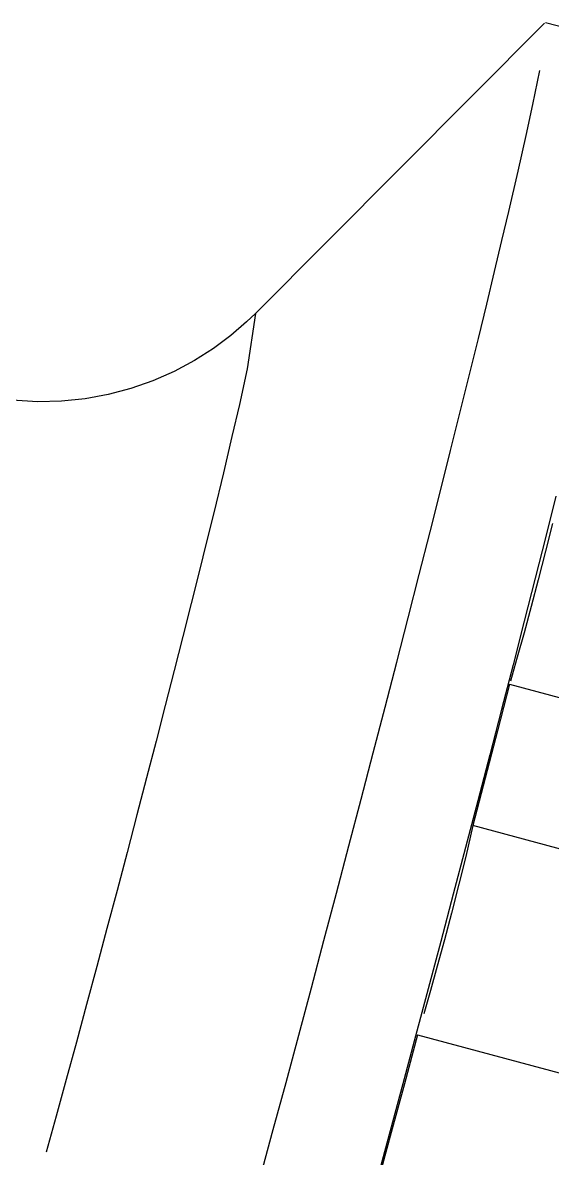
# Model space of a CAD drawing. Header units: millimetres. Extents: x 441156 to 441876, y 4514765 to 4515211.
# Drawn here: x 441593.3243 to 441593.3594, y 4515153.6688 to 4515153.7439 of the extents above; entities that cross this region are included whole.
import ezdxf

# ---------------------------------------------------------------- set-up
doc = ezdxf.new("R2010")
doc.units = ezdxf.units.MM
doc.layers.add('Terminale_sfiato', color=7, linetype='Continuous')

msp = doc.modelspace()

# ---------------------------------------------------------------- linework, layer by layer
at = {"layer": 'Terminale_sfiato', "color": 254, "linetype": 'Continuous'}
for p, q in [((441593.35889451, 4515153.74384656), (441593.33975309, 4515153.72465176)), ((441593.36620817, 4515153.74194652), (441593.35896373, 4515153.74388027)), ((441593.35658564, 4515153.70011804), (441593.38073378, 4515153.69367219)), ((441593.37829729, 4515153.68431506), (441593.35414915, 4515153.69076091)), ((441593.35048322, 4515153.67691385), (441593.37463136, 4515153.670468))]:
    msp.add_line(p, q, dxfattribs=at)
for points in [[(441593.35896373, 4515153.74388027, 0), (441593.35892316, 4515153.7438704, 0), (441593.35889451, 4515153.74384656, 0)], [(441593.3590244, 4515153.74362145, 0), (441593.35901922, 4515153.74374381, 0), (441593.3590037, 4515153.7438276, 0), (441593.35897783, 4515153.74387278, 0), (441593.35896373, 4515153.74388027, 0)], [(441593.34010352, 4515153.66755761, 0), (441593.34052212, 4515153.66910041, 0), (441593.34094159, 4515153.67064988, 0), (441593.34136166, 4515153.67220509, 0), (441593.34178208, 4515153.6737651, 0), (441593.3422026, 4515153.67532895, 0), (441593.34262297, 4515153.6768957, 0), (441593.34304292, 4515153.67846439, 0), (441593.3434622, 4515153.68003409, 0), (441593.34388057, 4515153.68160384, 0), (441593.34429775, 4515153.68317268, 0), (441593.34471352, 4515153.68473967, 0), (441593.3451276, 4515153.68630385, 0), (441593.34553975, 4515153.68786428, 0), (441593.34594972, 4515153.68942002, 0), (441593.34635726, 4515153.69097011, 0), (441593.34676213, 4515153.69251363, 0), (441593.34716407, 4515153.69404962, 0), (441593.34756286, 4515153.69557718, 0), (441593.34795823, 4515153.69709536, 0), (441593.34834996, 4515153.69860325, 0), (441593.34873781, 4515153.70009993, 0), (441593.34912153, 4515153.7015845, 0), (441593.34950091, 4515153.70305606, 0), (441593.34987571, 4515153.70451371, 0), (441593.35024569, 4515153.70595658, 0), (441593.35061065, 4515153.70738378, 0), (441593.35097035, 4515153.70879445, 0), (441593.35132458, 4515153.71018775, 0), (441593.35167313, 4515153.71156282, 0), (441593.35201578, 4515153.71291882, 0), (441593.35235232, 4515153.71425495, 0), (441593.35268255, 4515153.71557038, 0), (441593.35300628, 4515153.71686433, 0), (441593.3533233, 4515153.718136, 0), (441593.35363342, 4515153.71938463, 0), (441593.35393646, 4515153.72060946, 0), (441593.35423223, 4515153.72180975, 0), (441593.35452055, 4515153.72298477, 0), (441593.35480125, 4515153.7241338, 0), (441593.35507415, 4515153.72525616, 0), (441593.3553391, 4515153.72635116, 0), (441593.35559593, 4515153.72741813, 0), (441593.35584448, 4515153.72845644, 0), (441593.35608461, 4515153.72946545, 0), (441593.35631616, 4515153.73044455, 0), (441593.35653901, 4515153.73139315, 0), (441593.35675301, 4515153.73231067, 0), (441593.35695803, 4515153.73319656, 0), (441593.35715396, 4515153.73405027, 0), (441593.35734066, 4515153.7348713, 0), (441593.35751804, 4515153.73565914, 0), (441593.35768597, 4515153.73641332, 0), (441593.35784436, 4515153.73713338, 0), (441593.35799312, 4515153.73781888, 0), (441593.35813214, 4515153.73846941, 0), (441593.35826136, 4515153.73908458, 0), (441593.35838069, 4515153.739664, 0), (441593.35849005, 4515153.74020733, 0), (441593.35858939, 4515153.74071425, 0), (441593.35867863, 4515153.74118444, 0), (441593.35875774, 4515153.74161762, 0), (441593.35882665, 4515153.74201352, 0), (441593.35888533, 4515153.74237191, 0), (441593.35893374, 4515153.74269256, 0), (441593.35897186, 4515153.7429753, 0), (441593.35899965, 4515153.74321993, 0), (441593.35901711, 4515153.74342632, 0), (441593.35902422, 4515153.74359434, 0), (441593.3590244, 4515153.74362145, 0)], [(441593.33975152, 4515153.72465019, 0), (441593.33917025, 4515153.7240907, 0), (441593.33813122, 4515153.72319514, 0), (441593.33697139, 4515153.7223308, 0), (441593.33571348, 4515153.72153049, 0), (441593.33437475, 4515153.72081455, 0), (441593.33296935, 4515153.72019619, 0), (441593.33150974, 4515153.71968443, 0), (441593.33000741, 4515153.71928557, 0), (441593.32847334, 4515153.71900406, 0), (441593.32691819, 4515153.71884292, 0), (441593.32535246, 4515153.71880398, 0), (441593.32362879, 4515153.71890337, 0), (441593.32194161, 4515153.71914719, 0), (441593.32048845, 4515153.71947754, 0)], [(441593.33975309, 4515153.72465176, 0), (441593.33978948, 4515153.72467409, 0), (441593.33981557, 4515153.72465778, 0), (441593.33983132, 4515153.72460284, 0), (441593.33983673, 4515153.72450932, 0), (441593.33983178, 4515153.72437731, 0), (441593.33981649, 4515153.72420693, 0), (441593.33979086, 4515153.72399835, 0), (441593.33975493, 4515153.72375176, 0), (441593.33970872, 4515153.72346739, 0), (441593.33965227, 4515153.72314552, 0), (441593.33958565, 4515153.72278643, 0), (441593.33950892, 4515153.72239048, 0), (441593.33942214, 4515153.72195803, 0), (441593.33932539, 4515153.7214895, 0), (441593.33921878, 4515153.72098531, 0), (441593.3391024, 4515153.72044595, 0), (441593.33897635, 4515153.71987193, 0), (441593.33884076, 4515153.71926378, 0), (441593.33869576, 4515153.71862207, 0), (441593.33854148, 4515153.71794742, 0), (441593.33837807, 4515153.71724045, 0), (441593.33820567, 4515153.71650183, 0), (441593.33802446, 4515153.71573226, 0), (441593.33783461, 4515153.71493246, 0), (441593.33763628, 4515153.71410318, 0), (441593.33742968, 4515153.71324521, 0), (441593.33721498, 4515153.71235934, 0), (441593.33699241, 4515153.71144642, 0), (441593.33676215, 4515153.71050731, 0), (441593.33652444, 4515153.70954288, 0), (441593.3362795, 4515153.70855405, 0), (441593.33602755, 4515153.70754174, 0), (441593.33576883, 4515153.70650691, 0), (441593.33550359, 4515153.70545053, 0), (441593.33523207, 4515153.7043736, 0), (441593.33495454, 4515153.70327713, 0), (441593.33467124, 4515153.70216215, 0), (441593.33438246, 4515153.70102971, 0), (441593.33408846, 4515153.69988088, 0), (441593.33378952, 4515153.69871674, 0), (441593.33348591, 4515153.69753838, 0), (441593.33317793, 4515153.69634692, 0), (441593.33286586, 4515153.69514347, 0), (441593.33255001, 4515153.69392916, 0), (441593.33223066, 4515153.69270515, 0), (441593.33190811, 4515153.69147257, 0), (441593.33158267, 4515153.6902326, 0), (441593.33125465, 4515153.6889864, 0), (441593.33092436, 4515153.68773514, 0), (441593.3305921, 4515153.68647999, 0), (441593.33025819, 4515153.68522215, 0), (441593.32992294, 4515153.68396279, 0), (441593.32958666, 4515153.6827031, 0), (441593.32924969, 4515153.68144426, 0), (441593.32891232, 4515153.68018747, 0), (441593.32857488, 4515153.67893389, 0), (441593.32823769, 4515153.67768472, 0), (441593.32790107, 4515153.67644112, 0), (441593.32756532, 4515153.67520428, 0), (441593.32723077, 4515153.67397534, 0), (441593.32689774, 4515153.67275547, 0), (441593.32656653, 4515153.67154582, 0), (441593.32623745, 4515153.67034753, 0), (441593.32591082, 4515153.66916171, 0), (441593.32558695, 4515153.6679895, 0)], [(441593.35965892, 4515153.71256843, 0), (441593.35932354, 4515153.7112361, 0), (441593.35898201, 4515153.70988375, 0), (441593.35863455, 4515153.70851218, 0), (441593.35828137, 4515153.70712222, 0), (441593.35792267, 4515153.70571473, 0), (441593.35755868, 4515153.70429054, 0), (441593.35718961, 4515153.70285054, 0), (441593.3568157, 4515153.70139558, 0), (441593.35643716, 4515153.69992655, 0), (441593.35605423, 4515153.69844434, 0), (441593.35566713, 4515153.69694985, 0), (441593.35527611, 4515153.69544399, 0), (441593.3548814, 4515153.69392766, 0), (441593.35448323, 4515153.69240179, 0), (441593.35408186, 4515153.69086729, 0), (441593.35367752, 4515153.68932511, 0), (441593.35327046, 4515153.68777618, 0), (441593.35286092, 4515153.68622142, 0), (441593.35244916, 4515153.6846618, 0), (441593.35203542, 4515153.68309824, 0), (441593.35161995, 4515153.68153171, 0), (441593.35120301, 4515153.67996314, 0), (441593.35078485, 4515153.67839349, 0), (441593.35036572, 4515153.67682371, 0), (441593.34994587, 4515153.67525475, 0), (441593.34952556, 4515153.67368757, 0), (441593.34910505, 4515153.67212311, 0), (441593.34868459, 4515153.67056231, 0), (441593.34826443, 4515153.66900614, 0), (441593.34784484, 4515153.66745552, 0)], [(441593.35942686, 4515153.71074253, 0), (441593.35938315, 4515153.7105626, 0), (441593.35933767, 4515153.71037658, 0), (441593.35929046, 4515153.71018469, 0), (441593.35924158, 4515153.70998717, 0), (441593.35919109, 4515153.70978425, 0), (441593.35913906, 4515153.70957619, 0), (441593.35908554, 4515153.70936324, 0), (441593.35903061, 4515153.70914565, 0), (441593.35897433, 4515153.70892369, 0), (441593.35891676, 4515153.70869764, 0), (441593.35885799, 4515153.70846776, 0), (441593.35879807, 4515153.70823434, 0), (441593.35873708, 4515153.70799767, 0), (441593.3586751, 4515153.70775802, 0), (441593.35861221, 4515153.7075157, 0), (441593.35854847, 4515153.70727099, 0), (441593.35848397, 4515153.7070242, 0), (441593.35841878, 4515153.70677563, 0), (441593.35835299, 4515153.70652557, 0), (441593.35828668, 4515153.70627434, 0), (441593.35821992, 4515153.70602224, 0), (441593.35815279, 4515153.70576958, 0), (441593.35808539, 4515153.70551666, 0), (441593.35801778, 4515153.70526379, 0), (441593.35795006, 4515153.70501129, 0), (441593.35788231, 4515153.70475946, 0), (441593.3578146, 4515153.7045086, 0), (441593.35774703, 4515153.70425902, 0), (441593.35767966, 4515153.70401103, 0), (441593.35761259, 4515153.70376492, 0), (441593.3575459, 4515153.703521, 0), (441593.35747967, 4515153.70327957, 0), (441593.35741398, 4515153.70304091, 0), (441593.3573489, 4515153.70280533, 0), (441593.35728453, 4515153.7025731, 0), (441593.35722093, 4515153.70234451, 0), (441593.35715818, 4515153.70211984, 0), (441593.35709636, 4515153.70189936, 0), (441593.35703555, 4515153.70168334, 0), (441593.35697582, 4515153.70147205, 0), (441593.35691725, 4515153.70126573, 0), (441593.35685989, 4515153.70106465, 0), (441593.35680383, 4515153.70086904, 0), (441593.35674914, 4515153.70067915, 0), (441593.35669587, 4515153.70049521, 0), (441593.35664409, 4515153.70031744, 0), (441593.35659388, 4515153.70014605, 0), (441593.35658564, 4515153.70011804, 0)], [(441593.35658564, 4515153.70011804, 0), (441593.35618823, 4515153.69858259, 0), (441593.35578683, 4515153.69703548, 0), (441593.35538165, 4515153.69547759, 0), (441593.35497294, 4515153.69390982, 0), (441593.35456091, 4515153.69233306, 0), (441593.35414915, 4515153.69076091, 0)], [(441593.35414915, 4515153.69076091, 0), (441593.35414031, 4515153.69070543, 0), (441593.35412913, 4515153.69064137, 0), (441593.35411563, 4515153.6905688, 0), (441593.35409981, 4515153.69048783, 0), (441593.35408171, 4515153.69039854, 0), (441593.35406134, 4515153.69030105, 0), (441593.35403873, 4515153.69019547, 0), (441593.3540139, 4515153.69008193, 0), (441593.35398689, 4515153.68996058, 0), (441593.35395772, 4515153.68983155, 0), (441593.35392644, 4515153.68969501, 0), (441593.35389308, 4515153.68955112, 0), (441593.35385768, 4515153.68940006, 0), (441593.35382029, 4515153.68924201, 0), (441593.35378095, 4515153.68907717, 0), (441593.3537397, 4515153.68890573, 0), (441593.35369661, 4515153.68872791, 0), (441593.35365172, 4515153.68854392, 0), (441593.35360508, 4515153.68835398, 0), (441593.35355676, 4515153.68815833, 0), (441593.35350681, 4515153.6879572, 0), (441593.35345529, 4515153.68775084, 0), (441593.35340227, 4515153.68753951, 0), (441593.3533478, 4515153.68732345, 0), (441593.35329197, 4515153.68710293, 0), (441593.35323483, 4515153.68687823, 0), (441593.35317645, 4515153.68664961, 0), (441593.35311691, 4515153.68641735, 0), (441593.35305627, 4515153.68618174, 0), (441593.35299462, 4515153.68594306, 0), (441593.35293202, 4515153.68570161, 0), (441593.35286856, 4515153.68545767, 0), (441593.35280431, 4515153.68521155, 0), (441593.35273934, 4515153.68496354, 0), (441593.35267375, 4515153.68471395, 0), (441593.3526076, 4515153.68446308, 0), (441593.35254098, 4515153.68421124, 0), (441593.35247397, 4515153.68395873, 0), (441593.35240665, 4515153.68370586, 0), (441593.3523391, 4515153.68345295, 0), (441593.35227141, 4515153.68320029, 0), (441593.35220366, 4515153.68294819, 0), (441593.35213593, 4515153.68269697, 0), (441593.3520683, 4515153.68244693, 0), (441593.35200086, 4515153.68219837, 0), (441593.35193368, 4515153.68195159, 0), (441593.35186685, 4515153.6817069, 0), (441593.35180046, 4515153.6814646, 0), (441593.35173457, 4515153.68122498, 0), (441593.35166928, 4515153.68098833, 0), (441593.35160466, 4515153.68075494, 0), (441593.35154079, 4515153.68052509, 0), (441593.35147775, 4515153.68029907, 0), (441593.35141561, 4515153.68007715, 0), (441593.35135445, 4515153.6798596, 0), (441593.35129435, 4515153.67964668, 0), (441593.35123538, 4515153.67943866, 0), (441593.3511776, 4515153.67923579, 0), (441593.3511211, 4515153.67903831, 0), (441593.35106594, 4515153.67884647, 0), (441593.35101218, 4515153.6786605, 0), (441593.3509599, 4515153.67848063, 0), (441593.35090915, 4515153.67830707, 0), (441593.35086, 4515153.67814004, 0), (441593.3508125, 4515153.67797974, 0), (441593.35076673, 4515153.67782636, 0), (441593.35072272, 4515153.6776801, 0), (441593.35068054, 4515153.67754113, 0), (441593.35064023, 4515153.67740962, 0), (441593.35060185, 4515153.67728572, 0), (441593.35056544, 4515153.6771696, 0), (441593.35053105, 4515153.6770614, 0), (441593.35049871, 4515153.67696123, 0), (441593.35048322, 4515153.67691385, 0)], [(441593.35048322, 4515153.67691385, 0), (441593.35005091, 4515153.6752979, 0), (441593.3496181, 4515153.67368359, 0), (441593.34918506, 4515153.67207185, 0), (441593.34875201, 4515153.6704636, 0), (441593.34831921, 4515153.66885976, 0), (441593.34789036, 4515153.66727399, 0)]]:
    msp.add_polyline3d(points, dxfattribs=at)

doc.saveas('drawing.dxf')
